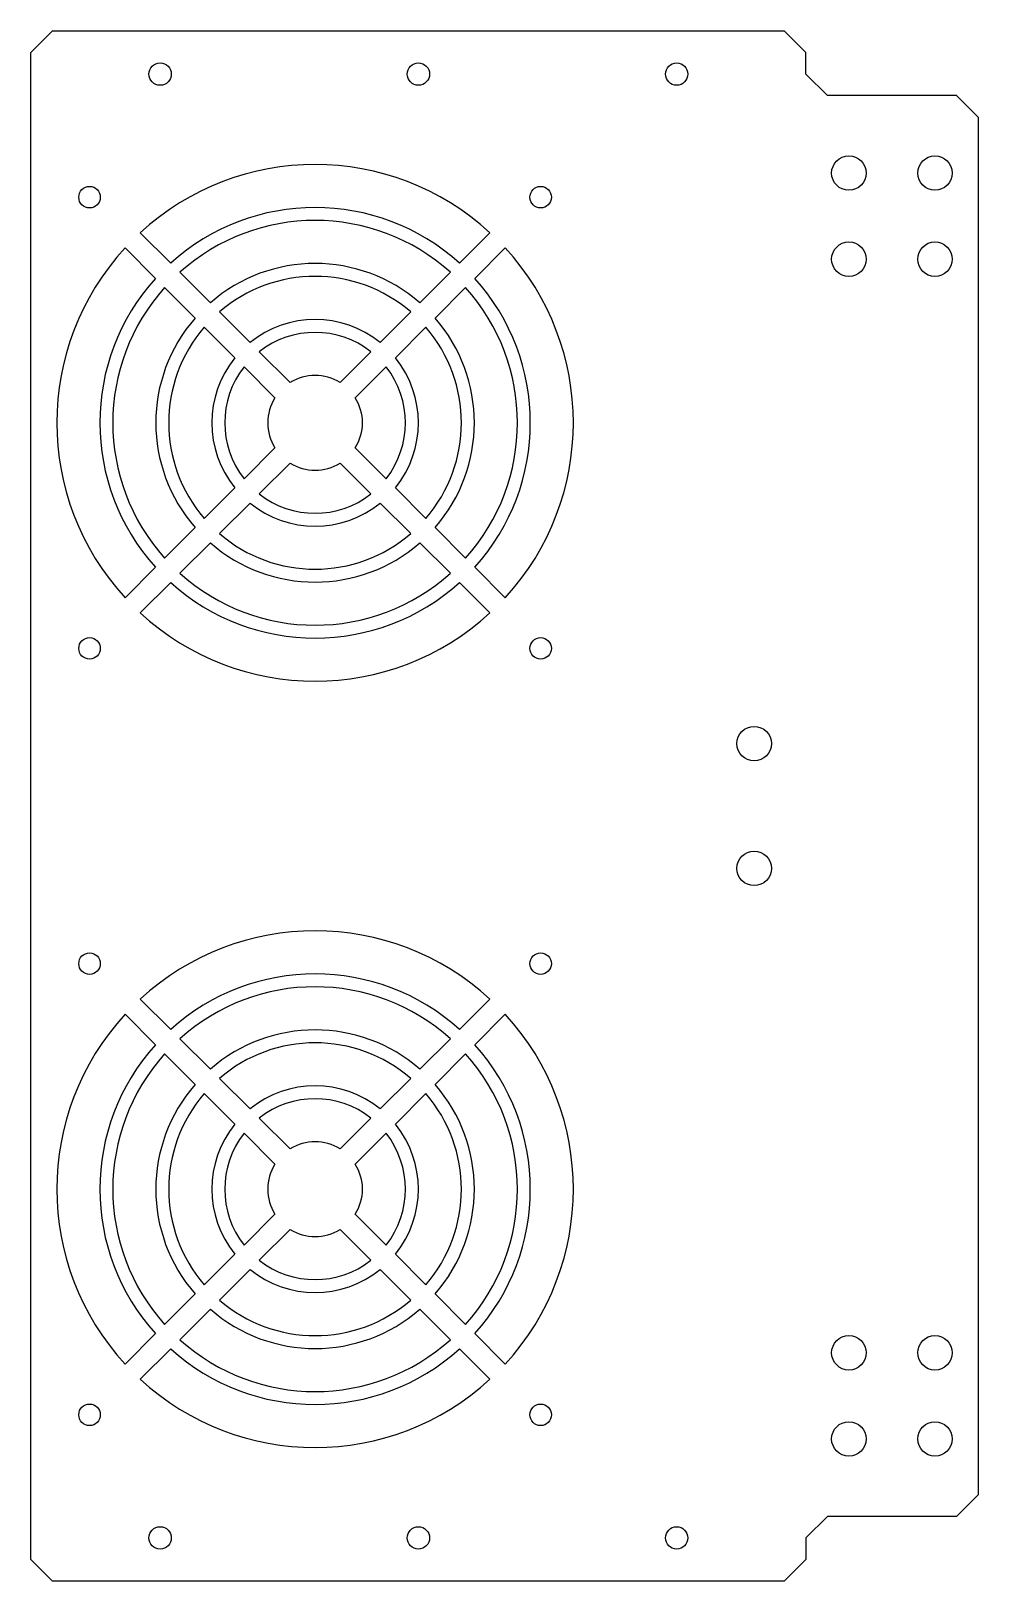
# Model space of a CAD drawing. Extents: x 140 to 360, y -180 to 180.
import ezdxf

# ---------------------------------------------------------------- set-up
doc = ezdxf.new("R2010")
doc.units = 0
doc.layers.add('Shape2DView003', color=7, linetype='CONTINUOUS')

msp = doc.modelspace()

# ---------------------------------------------------------------- linework, layer by layer
at = {"layer": 'Shape2DView003'}
for p, q in [((140, 175), (145, 180)), ((145, 180), (315, 180)), ((315, 180), (320, 175)), ((140, -175), (140, 175)), ((320, 170), (320, 175)), ((320, 170), (325, 165)), ((355, 165), (325, 165)), ((360, 160), (355, 165)), ((360, 160), (360, -160)), ((168.921, 122.543), (161.843, 129.622)), ((165.378, 133.157), (172.457, 126.079)), ((246.622, 133.157), (239.543, 126.079)), ((250.157, 129.622), (243.079, 122.543)), ((174.581, 123.955), (181.665, 116.871)), ((237.419, 123.955), (230.335, 116.871)), ((178.129, 113.335), (171.045, 120.419)), ((240.955, 120.419), (233.871, 113.335)), ((183.791, 114.744), (190.89, 107.646)), ((228.209, 114.744), (221.11, 107.646)), ((187.354, 104.11), (180.256, 111.209)), ((231.744, 111.209), (224.646, 104.11)), ((193.024, 105.511), (200.193, 98.3424)), ((218.976, 105.511), (211.807, 98.3424)), ((196.658, 94.8069), (189.489, 101.976)), ((222.511, 101.976), (215.342, 94.8069)), ((196.658, 83.1931), (189.489, 76.0241)), ((222.511, 76.0241), (215.342, 83.1931)), ((193.024, 72.4886), (200.193, 79.6576)), ((218.976, 72.4886), (211.807, 79.6576)), ((187.354, 73.8895), (180.256, 66.7912)), ((231.744, 66.7912), (224.646, 73.8895)), ((183.791, 63.2557), (190.89, 70.354)), ((228.209, 63.2557), (221.11, 70.354)), ((178.129, 64.6646), (171.045, 57.5808)), ((240.955, 57.5808), (233.871, 64.6646)), ((174.581, 54.0453), (181.665, 61.1291)), ((237.419, 54.0453), (230.335, 61.1291)), ((168.921, 55.4566), (161.843, 48.3782)), ((250.157, 48.3782), (243.079, 55.4566)), ((165.378, 44.8427), (172.457, 51.9211)), ((246.622, 44.8427), (239.543, 51.9211)), ((165.378, -44.8427), (172.457, -51.9211)), ((246.622, -44.8427), (239.543, -51.9211)), ((168.921, -55.4566), (161.843, -48.3782)), ((250.157, -48.3782), (243.079, -55.4566)), ((178.129, -64.6646), (171.045, -57.5808)), ((174.581, -54.0453), (181.665, -61.1291)), ((237.419, -54.0453), (230.335, -61.1291)), ((240.955, -57.5808), (233.871, -64.6646)), ((183.791, -63.2557), (190.89, -70.354)), ((228.209, -63.2557), (221.11, -70.354)), ((187.354, -73.8895), (180.256, -66.7912)), ((231.744, -66.7912), (224.646, -73.8895)), ((193.024, -72.4886), (200.193, -79.6576)), ((218.976, -72.4886), (211.807, -79.6576)), ((196.658, -83.1931), (189.489, -76.0241)), ((222.511, -76.0241), (215.342, -83.1931)), ((196.658, -94.8069), (189.489, -101.976)), ((222.511, -101.976), (215.342, -94.8069)), ((193.024, -105.511), (200.193, -98.3424)), ((218.976, -105.511), (211.807, -98.3424)), ((187.354, -104.11), (180.256, -111.209)), ((231.744, -111.209), (224.646, -104.11)), ((183.791, -114.744), (190.89, -107.646)), ((228.209, -114.744), (221.11, -107.646)), ((178.129, -113.335), (171.045, -120.419)), ((240.955, -120.419), (233.871, -113.335)), ((174.581, -123.955), (181.665, -116.871)), ((237.419, -123.955), (230.335, -116.871)), ((168.921, -122.543), (161.843, -129.622)), ((250.157, -129.622), (243.079, -122.543)), ((165.378, -133.157), (172.457, -126.079)), ((246.622, -133.157), (239.543, -126.079)), ((355, -165), (360, -160)), ((320, -170), (325, -165)), ((355, -165), (325, -165)), ((320, -170), (320, -175)), ((140, -175), (145, -180)), ((315, -180), (320, -175)), ((315, -180), (145, -180))]:
    msp.add_line(p, q, dxfattribs=at)
for centre, radius in [((170, 170), 2.6), ((230, 170), 2.6), ((290, 170), 2.6), ((330, 147), 4), ((350, 147), 4), ((153.603, 141.397), 2.5), ((258.397, 141.397), 2.5), ((330, 127), 4), ((350, 127), 4), ((153.603, 36.6034), 2.5), ((258.397, 36.6034), 2.5), ((308, 14.5), 4), ((308, -14.5), 4), ((153.603, -36.6034), 2.5), ((258.397, -36.6034), 2.5), ((330, -127), 4), ((350, -127), 4), ((153.603, -141.397), 2.5), ((258.397, -141.397), 2.5), ((330, -147), 4), ((350, -147), 4), ((170, -170), 2.6), ((230, -170), 2.6), ((290, -170), 2.6)]:
    msp.add_circle(centre, radius, dxfattribs=at)
for centre, radius, start, end in [((206, 89), 60, 47.388, 132.612), ((206, 89), 50, 47.866, 132.134), ((206, 89), 47, 48.0491, 131.951), ((206, 89), 60, 137.388, -137.388), ((206, 89), 60, -42.612, 42.612), ((206, 89), 37, 48.8743, 131.126), ((206, 89), 50, 137.866, -137.866), ((206, 89), 34, 49.2167, 130.783), ((206, 89), 50, -42.134, 42.134), ((206, 89), 47, 138.049, -138.049), ((206, 89), 47, -41.9509, 41.9509), ((206, 89), 37, 138.874, -138.874), ((206, 89), 24, 50.9792, 129.021), ((206, 89), 37, -41.1257, 41.1257), ((206, 89), 34, 139.217, -139.217), ((206, 89), 21, 51.8371, 128.163), ((206, 89), 34, -40.7833, 40.7833), ((206, 89), 24, 140.979, -140.979), ((206, 89), 21, 141.837, -141.837), ((206, 89), 21, -38.1629, 38.1629), ((206, 89), 24, -39.0208, 39.0208), ((206, 89), 11, 58.1366, 121.863), ((206, 89), 11, 148.137, -148.137), ((206, 89), 11, -31.8634, 31.8634), ((206, 89), 11, -121.863, -58.1365), ((206, 89), 21, -128.163, -51.8371), ((206, 89), 24, -129.021, -50.9791), ((206, 89), 34, -130.783, -49.2167), ((206, 89), 37, -131.126, -48.8743), ((206, 89), 47, -131.951, -48.0491), ((206, 89), 50, -132.134, -47.866), ((206, 89), 60, -132.612, -47.388), ((206, -89), 60, 47.388, 132.612), ((206, -89), 50, 47.866, 132.134), ((206, -89), 47, 48.0491, 131.951), ((206, -89), 60, 137.388, -137.388), ((206, -89), 60, -42.612, 42.612), ((206, -89), 37, 48.8743, 131.126), ((206, -89), 50, 137.866, -137.866), ((206, -89), 47, 138.049, -138.049), ((206, -89), 34, 49.2167, 130.783), ((206, -89), 47, -41.9509, 41.9509), ((206, -89), 50, -42.134, 42.134), ((206, -89), 37, 138.874, -138.874), ((206, -89), 37, -41.1257, 41.1257), ((206, -89), 34, 139.217, -139.217), ((206, -89), 24, 50.9791, 129.021), ((206, -89), 21, 51.8371, 128.163), ((206, -89), 34, -40.7833, 40.7833), ((206, -89), 24, 140.979, -140.979), ((206, -89), 24, -39.0208, 39.0208), ((206, -89), 21, 141.837, -141.837), ((206, -89), 11, 58.1365, 121.863), ((206, -89), 21, -38.1629, 38.1629), ((206, -89), 11, 148.137, -148.137), ((206, -89), 11, -31.8634, 31.8634), ((206, -89), 11, -121.863, -58.1366), ((206, -89), 24, -129.021, -50.9792), ((206, -89), 21, -128.163, -51.8371), ((206, -89), 34, -130.783, -49.2167), ((206, -89), 37, -131.126, -48.8743), ((206, -89), 47, -131.951, -48.0491), ((206, -89), 50, -132.134, -47.866), ((206, -89), 60, -132.612, -47.388)]:
    msp.add_arc(centre, radius, start, end, dxfattribs=at)

doc.saveas('drawing.dxf')
